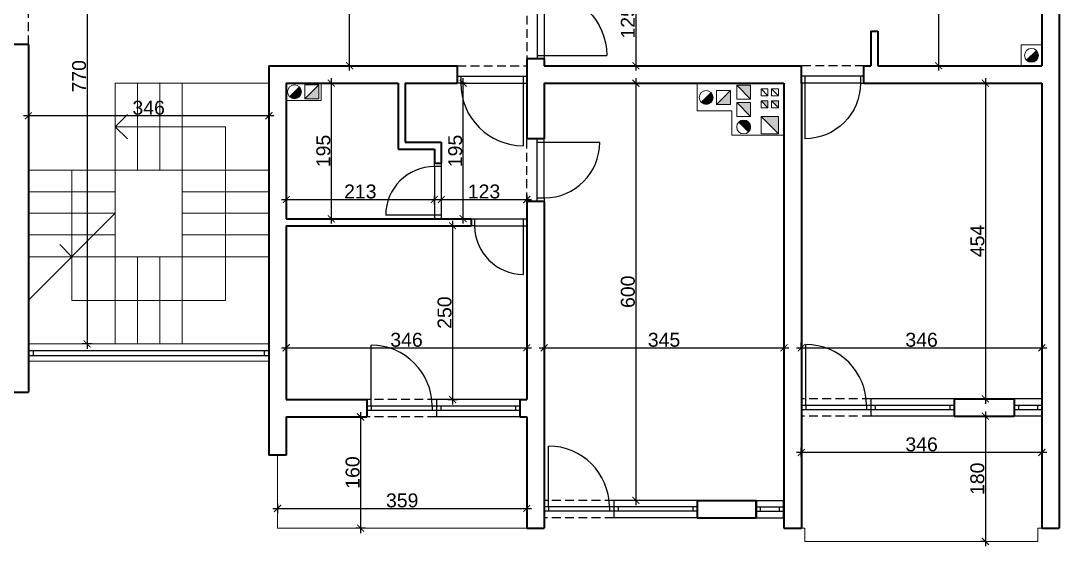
# Model space of a CAD drawing. Header units: centimetres. Extents: x 642232439 to 646206409, y 502891828 to 503284195.
# Drawn here: x 646195052 to 646196546, y 503275404 to 503276160 of the extents above; entities that cross this region are included whole.
import ezdxf

# ---------------------------------------------------------------- set-up
doc = ezdxf.new("R2010")
doc.units = ezdxf.units.CM
doc.header["$PDMODE"] = 35
doc.header["$PDSIZE"] = 0.1
doc.linetypes.add('HIDDENX2', pattern=[19.05, 12.7, -6.35])
for name, color, linetype, lineweight in [('TP_01 - 0.35', 1, 'Continuous', 35), ('TP_03 - 0.15', 3, 'Continuous', 15), ('TP_07 - 0.20', 7, 'Continuous', 20)]:
    doc.layers.add(name, color=color, linetype=linetype, lineweight=lineweight)
for name, color, linetype in [('TP_Hatch', 252, 'Continuous'), ('TP_Hidden', 8, 'HIDDENX2'), ('TP_Kotiranje', 3, 'Continuous'), ('TP_Otvori', 8, 'Continuous'), ('TP_Otvori.block', 8, 'Continuous')]:
    doc.layers.add(name, color=color, linetype=linetype)
doc.styles.get("Standard").update_dxf_attribs({"font": 'arial.ttf'})
doc.dimstyles.new('Radni', dxfattribs={"dimtxt": 20, "dimasz": 10, "dimexe": 7, "dimexo": 7, "dimgap": 1.25, "dimtad": 1, "dimdec": 1, "dimrnd": 0.5, "dimdsep": 46, "dimtxsty": 'Standard', "dimblk": 'ARCHTICK', "dimcen": 10, "dimdle": 7, "dimclrd": 256, "dimclre": 256, "dimadec": 1, "dimazin": 0, "dimtm": 1e-09, "dimtfac": 1, "dimtdec": 1, "dimtix": 1, "dimtmove": 0, "dimatfit": 0, "dimfxl": 7, "dimfxlon": 1, "dimarcsym": 0})

# ---------------------------------------------------------------- blocks, each defined once
blk = doc.blocks.new('*U525')
at = {"layer": 'TP_Otvori'}
for p, q in [((5, 0), (5, 90)), ((5, 0), (0, 0)), ((95, 0), (5, 0)), ((5, -10), (5, 0)), ((95, -10), (95, 0)), ((95, 0), (100, 0)), ((100, -10), (0, -10))]:
    blk.add_line(p, q, dxfattribs=at)
blk.add_arc((5, 0), 90, 0, 90, dxfattribs=at)
blk = doc.blocks.new('*U523')
at = {"layer": 'TP_Otvori'}
for p, q in [((5, 0), (5, 80)), ((5, 0), (0, 0)), ((85, 0), (5, 0)), ((5, -10), (5, 0)), ((85, -10), (85, 0)), ((85, 0), (90, 0)), ((90, -10), (0, -10))]:
    blk.add_line(p, q, dxfattribs=at)
blk.add_arc((5, 0), 80, 0, 90, dxfattribs=at)
blk = doc.blocks.new('*U524')
at = {"layer": 'TP_Otvori'}
for p, q in [((5, 0), (5, 70)), ((5, 0), (0, 0)), ((75, 0), (5, 0)), ((5, -10), (5, 0)), ((75, -10), (75, 0)), ((75, 0), (80, 0)), ((80, -10), (0, -10))]:
    blk.add_line(p, q, dxfattribs=at)
blk.add_arc((5, 0), 70, 0, 90, dxfattribs=at)
blk = doc.blocks.new('*U99')
at = {"layer": 'TP_01 - 0.35'}
for p, q in [((0, 0), (0, -30)), ((48, 0), (48, -30))]:
    blk.add_line(p, q, dxfattribs=at)
at = {"layer": 'TP_Otvori'}
for p, q in [((0, 0), (48, 0)), ((0, -11.3), (48, -11.3)), ((7.5, -11.3), (7.5, -18.8)), ((40.5, -11.3), (40.5, -18.8)), ((0, -18.8), (48, -18.8)), ((0, -30), (48, -30))]:
    blk.add_line(p, q, dxfattribs=at)
blk = doc.blocks.new('*U527')
at = {"layer": 'TP_01 - 0.35'}
for p, q in [((0, 0), (0, -30)), ((48, 0), (48, -30))]:
    blk.add_line(p, q, dxfattribs=at)
at = {"layer": 'TP_Otvori'}
for p, q in [((0, 0), (48, 0)), ((0, -11.3), (48, -11.3)), ((7.5, -11.3), (7.5, -18.8)), ((40.5, -11.3), (40.5, -18.8)), ((0, -18.8), (48, -18.8)), ((0, -30), (48, -30))]:
    blk.add_line(p, q, dxfattribs=at)
blk = doc.blocks.new('_ArchTick')
at = {"color": 0, "linetype": 'ByBlock', "const_width": 0.15}
blk.add_lwpolyline([(-0.5, -0.5), (0.5, 0.5)], dxfattribs=at)
blk = doc.blocks.new('*D440')
at = {"layer": 'Defpoints', "color": 0, "transparency": 16777216}
for p in [(646195221.1, 503276464.7), (646195147.1, 503275694.9), (646195219.7, 503275694.9)]:
    blk.add_point(p, dxfattribs=at)
at = {"layer": 'TP_Kotiranje', "lineweight": -2, "transparency": 16777216}
for p, q in [((646195154.1, 503276464.7), (646195140.1, 503276464.7)), ((646195147.1, 503276471.7), (646195147.1, 503275687.9)), ((646195154.1, 503275694.9), (646195140.1, 503275694.9))]:
    blk.add_line(p, q, dxfattribs=at)
at = {"layer": 'TP_Kotiranje', "lineweight": -2, "transparency": 16777216, "xscale": 10, "yscale": 10, "zscale": 10}
for p, rotation in [((646195147.1, 503276464.7), 90), ((646195147.1, 503275694.9), 270)]:
    blk.add_blockref('_ArchTick', p, dxfattribs=dict(at, rotation=rotation))
at = {"layer": 'TP_Kotiranje', "color": 0, "transparency": 16777216, "insert": (646195135.7, 503276079.8), "char_height": 20, "attachment_point": 5, "rotation": 90}
blk.add_mtext('770', dxfattribs=at)
blk = doc.blocks.new('*D441')
at = {"layer": 'Defpoints', "color": 0, "transparency": 16777216}
for p in [(646195062.7, 503276094.9), (646195408.7, 503276094.9), (646195062.7, 503276023.1)]:
    blk.add_point(p, dxfattribs=at)
at = {"layer": 'TP_Kotiranje', "lineweight": -2, "transparency": 16777216}
for p, q in [((646195062.7, 503276030.1), (646195062.7, 503276016.1)), ((646195408.7, 503276030.1), (646195408.7, 503276016.1)), ((646195415.7, 503276023.1), (646195055.7, 503276023.1))]:
    blk.add_line(p, q, dxfattribs=at)
at = {"layer": 'TP_Kotiranje', "lineweight": -2, "transparency": 16777216, "xscale": 10, "yscale": 10, "zscale": 10, "rotation": 180}
blk.add_blockref('_ArchTick', (646195062.7, 503276023.1), dxfattribs=at)
at = {"layer": 'TP_Kotiranje', "lineweight": -2, "transparency": 16777216, "xscale": 10, "yscale": 10, "zscale": 10}
blk.add_blockref('_ArchTick', (646195408.7, 503276023.1), dxfattribs=at)
at = {"layer": 'TP_Kotiranje', "color": 0, "transparency": 16777216, "insert": (646195235.7, 503276034.5), "char_height": 20, "attachment_point": 5}
blk.add_mtext('346', dxfattribs=at)
blk = doc.blocks.new('*D443')
at = {"layer": 'Defpoints', "color": 0, "transparency": 16777216}
for p in [(646195524.9, 503276464.7), (646195544.2, 503276464.7), (646195544.2, 503276094.9)]:
    blk.add_point(p, dxfattribs=at)
at = {"layer": 'TP_Kotiranje', "lineweight": -2, "transparency": 16777216}
for p, q in [((646195531.9, 503276464.7), (646195517.9, 503276464.7)), ((646195524.9, 503276087.9), (646195524.9, 503276471.7)), ((646195531.9, 503276094.9), (646195517.9, 503276094.9))]:
    blk.add_line(p, q, dxfattribs=at)
at = {"layer": 'TP_Kotiranje', "lineweight": -2, "transparency": 16777216, "xscale": 10, "yscale": 10, "zscale": 10}
for p, rotation in [((646195524.9, 503276464.7), 90), ((646195524.9, 503276094.9), 270)]:
    blk.add_blockref('_ArchTick', p, dxfattribs=dict(at, rotation=rotation))
at = {"layer": 'TP_Kotiranje', "color": 0, "transparency": 16777216, "insert": (646195513.4, 503276279.8), "char_height": 20, "attachment_point": 5, "rotation": 90}
blk.add_mtext('370', dxfattribs=at)
blk = doc.blocks.new('*D453')
at = {"layer": 'Defpoints', "color": 0, "transparency": 16777216}
for p in [(646195433.7, 503275705.4), (646195779.7, 503275705.4), (646195779.7, 503275689.3)]:
    blk.add_point(p, dxfattribs=at)
at = {"layer": 'TP_Kotiranje', "lineweight": -2, "transparency": 16777216}
for p, q in [((646195426.7, 503275689.3), (646195786.7, 503275689.3)), ((646195433.7, 503275696.3), (646195433.7, 503275682.3)), ((646195779.7, 503275696.3), (646195779.7, 503275682.3))]:
    blk.add_line(p, q, dxfattribs=at)
at = {"layer": 'TP_Kotiranje', "lineweight": -2, "transparency": 16777216, "xscale": 10, "yscale": 10, "zscale": 10, "rotation": 180}
blk.add_blockref('_ArchTick', (646195433.7, 503275689.3), dxfattribs=at)
at = {"layer": 'TP_Kotiranje', "lineweight": -2, "transparency": 16777216, "xscale": 10, "yscale": 10, "zscale": 10}
blk.add_blockref('_ArchTick', (646195779.7, 503275689.3), dxfattribs=at)
at = {"layer": 'TP_Kotiranje', "color": 0, "transparency": 16777216, "insert": (646195606.7, 503275700.7), "char_height": 20, "attachment_point": 5}
blk.add_mtext('346', dxfattribs=at)
blk = doc.blocks.new('*D454')
at = {"layer": 'Defpoints', "color": 0, "transparency": 16777216}
for p in [(646195804.7, 503275689.3), (646196149.7, 503275689.3), (646196149.7, 503275689.3)]:
    blk.add_point(p, dxfattribs=at)
at = {"layer": 'TP_Kotiranje', "lineweight": -2, "transparency": 16777216}
for p, q in [((646195797.7, 503275689.3), (646196156.7, 503275689.3)), ((646195804.7, 503275689.3), (646195804.7, 503275696.3)), ((646196149.7, 503275689.3), (646196149.7, 503275696.3))]:
    blk.add_line(p, q, dxfattribs=at)
at = {"layer": 'TP_Kotiranje', "lineweight": -2, "transparency": 16777216, "xscale": 10, "yscale": 10, "zscale": 10, "rotation": 180}
blk.add_blockref('_ArchTick', (646195804.7, 503275689.3), dxfattribs=at)
at = {"layer": 'TP_Kotiranje', "lineweight": -2, "transparency": 16777216, "xscale": 10, "yscale": 10, "zscale": 10}
blk.add_blockref('_ArchTick', (646196149.7, 503275689.3), dxfattribs=at)
at = {"layer": 'TP_Kotiranje', "color": 0, "transparency": 16777216, "insert": (646195977.2, 503275700.7), "char_height": 20, "attachment_point": 5}
blk.add_mtext('345', dxfattribs=at)
blk = doc.blocks.new('*D455')
at = {"layer": 'Defpoints', "color": 0, "transparency": 16777216}
for p in [(646196174.7, 503275689.3), (646196520.7, 503275689.3), (646196520.7, 503275689.3)]:
    blk.add_point(p, dxfattribs=at)
at = {"layer": 'TP_Kotiranje', "lineweight": -2, "transparency": 16777216}
for p, q in [((646196167.7, 503275689.3), (646196527.7, 503275689.3)), ((646196174.7, 503275689.3), (646196174.7, 503275696.3)), ((646196520.7, 503275689.3), (646196520.7, 503275696.3))]:
    blk.add_line(p, q, dxfattribs=at)
at = {"layer": 'TP_Kotiranje', "lineweight": -2, "transparency": 16777216, "xscale": 10, "yscale": 10, "zscale": 10, "rotation": 180}
blk.add_blockref('_ArchTick', (646196174.7, 503275689.3), dxfattribs=at)
at = {"layer": 'TP_Kotiranje', "lineweight": -2, "transparency": 16777216, "xscale": 10, "yscale": 10, "zscale": 10}
blk.add_blockref('_ArchTick', (646196520.7, 503275689.3), dxfattribs=at)
at = {"layer": 'TP_Kotiranje', "color": 0, "transparency": 16777216, "insert": (646196347.7, 503275700.7), "char_height": 20, "attachment_point": 5}
blk.add_mtext('346', dxfattribs=at)
blk = doc.blocks.new('*D501')
at = {"layer": 'Defpoints', "color": 0, "transparency": 16777216}
for p in [(646196436.5, 503276394.9), (646196372.1, 503276094.9), (646196436.5, 503276094.9)]:
    blk.add_point(p, dxfattribs=at)
at = {"layer": 'TP_Kotiranje', "lineweight": -2, "transparency": 16777216}
for p, q in [((646196372.1, 503276401.9), (646196372.1, 503276087.9)), ((646196379.1, 503276394.9), (646196365.1, 503276394.9)), ((646196379.1, 503276094.9), (646196365.1, 503276094.9))]:
    blk.add_line(p, q, dxfattribs=at)
at = {"layer": 'TP_Kotiranje', "lineweight": -2, "transparency": 16777216, "xscale": 10, "yscale": 10, "zscale": 10}
for p, rotation in [((646196372.1, 503276394.9), 90), ((646196372.1, 503276094.9), 270)]:
    blk.add_blockref('_ArchTick', p, dxfattribs=dict(at, rotation=rotation))
at = {"layer": 'TP_Kotiranje', "color": 0, "transparency": 16777216, "insert": (646196360.6, 503276244.9), "char_height": 20, "attachment_point": 5, "rotation": 90}
blk.add_mtext('300', dxfattribs=at)
blk = doc.blocks.new('*D502')
at = {"layer": 'Defpoints', "color": 0, "transparency": 16777216}
for p in [(646196392.7, 503276069.9), (646196437.7, 503275615.9), (646196439.5, 503275615.9)]:
    blk.add_point(p, dxfattribs=at)
at = {"layer": 'TP_Kotiranje', "lineweight": -2, "transparency": 16777216}
for p, q in [((646196439.5, 503276076.9), (646196439.5, 503275608.9)), ((646196432.5, 503276069.9), (646196446.5, 503276069.9)), ((646196439.5, 503275615.9), (646196446.5, 503275615.9))]:
    blk.add_line(p, q, dxfattribs=at)
at = {"layer": 'TP_Kotiranje', "lineweight": -2, "transparency": 16777216, "xscale": 10, "yscale": 10, "zscale": 10}
for p, rotation in [((646196439.5, 503276069.9), 90), ((646196439.5, 503275615.9), 270)]:
    blk.add_blockref('_ArchTick', p, dxfattribs=dict(at, rotation=rotation))
at = {"layer": 'TP_Kotiranje', "color": 0, "transparency": 16777216, "insert": (646196428.1, 503275842.9), "char_height": 20, "attachment_point": 5, "rotation": 90}
blk.add_mtext('454', dxfattribs=at)
blk = doc.blocks.new('*D503')
at = {"layer": 'Defpoints', "color": 0, "transparency": 16777216}
for p in [(646196439.5, 503275590.9), (646196439.5, 503275410.9), (646196439.5, 503275410.9)]:
    blk.add_point(p, dxfattribs=at)
at = {"layer": 'TP_Kotiranje', "lineweight": -2, "transparency": 16777216}
for p, q in [((646196439.5, 503275597.9), (646196439.5, 503275403.9)), ((646196439.5, 503275590.9), (646196432.5, 503275590.9)), ((646196439.5, 503275410.9), (646196432.5, 503275410.9))]:
    blk.add_line(p, q, dxfattribs=at)
at = {"layer": 'TP_Kotiranje', "lineweight": -2, "transparency": 16777216, "xscale": 10, "yscale": 10, "zscale": 10}
for p, rotation in [((646196439.5, 503275590.9), 90), ((646196439.5, 503275410.9), 270)]:
    blk.add_blockref('_ArchTick', p, dxfattribs=dict(at, rotation=rotation))
at = {"layer": 'TP_Kotiranje', "color": 0, "transparency": 16777216, "insert": (646196428, 503275500.9), "char_height": 20, "attachment_point": 5, "rotation": 90}
blk.add_mtext('180', dxfattribs=at)
blk = doc.blocks.new('*D504')
at = {"layer": 'Defpoints', "color": 0, "transparency": 16777216}
for p in [(646196174.7, 503275538.8), (646196174.7, 503275429.9), (646196520.7, 503275429.9)]:
    blk.add_point(p, dxfattribs=at)
at = {"layer": 'TP_Kotiranje', "lineweight": -2, "transparency": 16777216}
for p, q in [((646196527.7, 503275538.8), (646196167.7, 503275538.8)), ((646196174.7, 503275531.8), (646196174.7, 503275545.8)), ((646196520.7, 503275531.8), (646196520.7, 503275545.8))]:
    blk.add_line(p, q, dxfattribs=at)
at = {"layer": 'TP_Kotiranje', "lineweight": -2, "transparency": 16777216, "xscale": 10, "yscale": 10, "zscale": 10, "rotation": 180}
blk.add_blockref('_ArchTick', (646196174.7, 503275538.8), dxfattribs=at)
at = {"layer": 'TP_Kotiranje', "lineweight": -2, "transparency": 16777216, "xscale": 10, "yscale": 10, "zscale": 10}
blk.add_blockref('_ArchTick', (646196520.7, 503275538.8), dxfattribs=at)
at = {"layer": 'TP_Kotiranje', "color": 0, "transparency": 16777216, "insert": (646196347.7, 503275550.3), "char_height": 20, "attachment_point": 5}
blk.add_mtext('346', dxfattribs=at)
blk = doc.blocks.new('*D505')
at = {"layer": 'Defpoints', "color": 0, "transparency": 16777216}
for p in [(646195977.2, 503276069.9), (646195936.7, 503275469.9), (646195964.7, 503275469.9)]:
    blk.add_point(p, dxfattribs=at)
at = {"layer": 'TP_Kotiranje', "lineweight": -2, "transparency": 16777216}
for p, q in [((646195936.7, 503276076.9), (646195936.7, 503275462.9)), ((646195943.7, 503276069.9), (646195929.7, 503276069.9)), ((646195943.7, 503275469.9), (646195929.7, 503275469.9))]:
    blk.add_line(p, q, dxfattribs=at)
at = {"layer": 'TP_Kotiranje', "lineweight": -2, "transparency": 16777216, "xscale": 10, "yscale": 10, "zscale": 10}
for p, rotation in [((646195936.7, 503276069.9), 90), ((646195936.7, 503275469.9), 270)]:
    blk.add_blockref('_ArchTick', p, dxfattribs=dict(at, rotation=rotation))
at = {"layer": 'TP_Kotiranje', "color": 0, "transparency": 16777216, "insert": (646195925.2, 503275769.9), "char_height": 20, "attachment_point": 5, "rotation": 90}
blk.add_mtext('600', dxfattribs=at)
blk = doc.blocks.new('*D506')
at = {"layer": 'Defpoints', "color": 0, "transparency": 16777216}
for p in [(646195897.7, 503276219.9), (646195897.7, 503276094.9), (646195936.7, 503276094.9)]:
    blk.add_point(p, dxfattribs=at)
at = {"layer": 'TP_Kotiranje', "lineweight": -2, "transparency": 16777216}
for p, q in [((646195936.7, 503276226.9), (646195936.7, 503276087.9)), ((646195929.7, 503276219.9), (646195943.7, 503276219.9)), ((646195929.7, 503276094.9), (646195943.7, 503276094.9))]:
    blk.add_line(p, q, dxfattribs=at)
at = {"layer": 'TP_Kotiranje', "lineweight": -2, "transparency": 16777216, "xscale": 10, "yscale": 10, "zscale": 10}
for p, rotation in [((646195936.7, 503276219.9), 90), ((646195936.7, 503276094.9), 270)]:
    blk.add_blockref('_ArchTick', p, dxfattribs=dict(at, rotation=rotation))
at = {"layer": 'TP_Kotiranje', "color": 0, "transparency": 16777216, "insert": (646195925.2, 503276157.4), "char_height": 20, "attachment_point": 5, "rotation": 90}
blk.add_mtext('125', dxfattribs=at)
blk = doc.blocks.new('*D514')
at = {"layer": 'Defpoints', "color": 0, "transparency": 16777216}
for p in [(646195514.2, 503276069.9), (646195498.5, 503275874.9), (646195514.2, 503275874.9)]:
    blk.add_point(p, dxfattribs=at)
at = {"layer": 'TP_Kotiranje', "lineweight": -2, "transparency": 16777216}
for p, q in [((646195498.5, 503276076.9), (646195498.5, 503275867.9)), ((646195505.5, 503276069.9), (646195491.5, 503276069.9)), ((646195505.5, 503275874.9), (646195491.5, 503275874.9))]:
    blk.add_line(p, q, dxfattribs=at)
at = {"layer": 'TP_Kotiranje', "lineweight": -2, "transparency": 16777216, "xscale": 10, "yscale": 10, "zscale": 10}
for p, rotation in [((646195498.5, 503276069.9), 90), ((646195498.5, 503275874.9), 270)]:
    blk.add_blockref('_ArchTick', p, dxfattribs=dict(at, rotation=rotation))
at = {"layer": 'TP_Kotiranje', "color": 0, "transparency": 16777216, "insert": (646195487.1, 503275972.4), "char_height": 20, "attachment_point": 5, "rotation": 90}
blk.add_mtext('195', dxfattribs=at)
blk = doc.blocks.new('*D515')
at = {"layer": 'Defpoints', "color": 0, "transparency": 16777216}
for p in [(646195646.7, 503275914.9), (646195646.7, 503275902.5), (646195433.7, 503275890.2)]:
    blk.add_point(p, dxfattribs=at)
at = {"layer": 'TP_Kotiranje', "lineweight": -2, "transparency": 16777216}
for p, q in [((646195433.7, 503275897.2), (646195433.7, 503275909.5)), ((646195646.7, 503275907.9), (646195646.7, 503275895.5)), ((646195426.7, 503275902.5), (646195653.7, 503275902.5))]:
    blk.add_line(p, q, dxfattribs=at)
at = {"layer": 'TP_Kotiranje', "lineweight": -2, "transparency": 16777216, "xscale": 10, "yscale": 10, "zscale": 10, "rotation": 180}
blk.add_blockref('_ArchTick', (646195433.7, 503275902.5), dxfattribs=at)
at = {"layer": 'TP_Kotiranje', "lineweight": -2, "transparency": 16777216, "xscale": 10, "yscale": 10, "zscale": 10}
blk.add_blockref('_ArchTick', (646195646.7, 503275902.5), dxfattribs=at)
at = {"layer": 'TP_Kotiranje', "color": 0, "transparency": 16777216, "insert": (646195540.2, 503275914), "char_height": 20, "attachment_point": 5}
blk.add_mtext('213', dxfattribs=at)
blk = doc.blocks.new('*D516')
at = {"layer": 'Defpoints', "color": 0, "transparency": 16777216}
for p in [(646195656.7, 503275984.9), (646195779.7, 503275989.9), (646195779.7, 503275902.5)]:
    blk.add_point(p, dxfattribs=at)
at = {"layer": 'TP_Kotiranje', "lineweight": -2, "transparency": 16777216}
for p, q in [((646195656.7, 503275909.5), (646195656.7, 503275895.5)), ((646195779.7, 503275909.5), (646195779.7, 503275895.5)), ((646195649.7, 503275902.5), (646195786.7, 503275902.5))]:
    blk.add_line(p, q, dxfattribs=at)
at = {"layer": 'TP_Kotiranje', "lineweight": -2, "transparency": 16777216, "xscale": 10, "yscale": 10, "zscale": 10, "rotation": 180}
blk.add_blockref('_ArchTick', (646195656.7, 503275902.5), dxfattribs=at)
at = {"layer": 'TP_Kotiranje', "lineweight": -2, "transparency": 16777216, "xscale": 10, "yscale": 10, "zscale": 10}
blk.add_blockref('_ArchTick', (646195779.7, 503275902.5), dxfattribs=at)
at = {"layer": 'TP_Kotiranje', "color": 0, "transparency": 16777216, "insert": (646195718.2, 503275914), "char_height": 20, "attachment_point": 5}
blk.add_mtext('123', dxfattribs=at)
blk = doc.blocks.new('*D517')
at = {"layer": 'Defpoints', "color": 0, "transparency": 16777216}
for p in [(646195688.2, 503276069.9), (646195699.7, 503276069.9), (646195699.7, 503275874.9)]:
    blk.add_point(p, dxfattribs=at)
at = {"layer": 'TP_Kotiranje', "lineweight": -2, "transparency": 16777216}
for p, q in [((646195688.2, 503275867.9), (646195688.2, 503276076.9)), ((646195692.7, 503276069.9), (646195681.2, 503276069.9)), ((646195692.7, 503275874.9), (646195681.2, 503275874.9))]:
    blk.add_line(p, q, dxfattribs=at)
at = {"layer": 'TP_Kotiranje', "lineweight": -2, "transparency": 16777216, "xscale": 10, "yscale": 10, "zscale": 10}
for p, rotation in [((646195688.2, 503276069.9), 90), ((646195688.2, 503275874.9), 270)]:
    blk.add_blockref('_ArchTick', p, dxfattribs=dict(at, rotation=rotation))
at = {"layer": 'TP_Kotiranje', "color": 0, "transparency": 16777216, "insert": (646195676.8, 503275972.4), "char_height": 20, "attachment_point": 5, "rotation": 90}
blk.add_mtext('195', dxfattribs=at)
blk = doc.blocks.new('*D518')
at = {"layer": 'Defpoints', "color": 0, "transparency": 16777216}
for p in [(646195566.7, 503275864.9), (646195566.7, 503275614.9), (646195673, 503275614.9)]:
    blk.add_point(p, dxfattribs=at)
at = {"layer": 'TP_Kotiranje', "lineweight": -2, "transparency": 16777216}
for p, q in [((646195666, 503275864.9), (646195680, 503275864.9)), ((646195673, 503275871.9), (646195673, 503275607.9)), ((646195666, 503275614.9), (646195680, 503275614.9))]:
    blk.add_line(p, q, dxfattribs=at)
at = {"layer": 'TP_Kotiranje', "lineweight": -2, "transparency": 16777216, "xscale": 10, "yscale": 10, "zscale": 10}
for p, rotation in [((646195673, 503275864.9), 90), ((646195673, 503275614.9), 270)]:
    blk.add_blockref('_ArchTick', p, dxfattribs=dict(at, rotation=rotation))
at = {"layer": 'TP_Kotiranje', "color": 0, "transparency": 16777216, "insert": (646195661.5, 503275739.9), "char_height": 20, "attachment_point": 5, "rotation": 90}
blk.add_mtext('250', dxfattribs=at)
blk = doc.blocks.new('*D519')
at = {"layer": 'Defpoints', "color": 0, "transparency": 16777216}
for p in [(646195599.7, 503275589.9), (646195540.6, 503275429.9), (646195599.7, 503275429.9)]:
    blk.add_point(p, dxfattribs=at)
at = {"layer": 'TP_Kotiranje', "lineweight": -2, "transparency": 16777216}
for p, q in [((646195540.6, 503275596.9), (646195540.6, 503275422.9)), ((646195547.6, 503275589.9), (646195533.6, 503275589.9)), ((646195547.6, 503275429.9), (646195533.6, 503275429.9))]:
    blk.add_line(p, q, dxfattribs=at)
at = {"layer": 'TP_Kotiranje', "lineweight": -2, "transparency": 16777216, "xscale": 10, "yscale": 10, "zscale": 10}
for p, rotation in [((646195540.6, 503275589.9), 90), ((646195540.6, 503275429.9), 270)]:
    blk.add_blockref('_ArchTick', p, dxfattribs=dict(at, rotation=rotation))
at = {"layer": 'TP_Kotiranje', "color": 0, "transparency": 16777216, "insert": (646195529.2, 503275509.9), "char_height": 20, "attachment_point": 5, "rotation": 90}
blk.add_mtext('160', dxfattribs=at)
blk = doc.blocks.new('*D520')
at = {"layer": 'Defpoints', "color": 0, "transparency": 16777216}
for p in [(646195421.2, 503275493.1), (646195779.7, 503275493.1), (646195779.7, 503275458.3)]:
    blk.add_point(p, dxfattribs=at)
at = {"layer": 'TP_Kotiranje', "lineweight": -2, "transparency": 16777216}
for p, q in [((646195421.2, 503275465.3), (646195421.2, 503275451.3)), ((646195779.7, 503275465.3), (646195779.7, 503275451.3)), ((646195414.2, 503275458.3), (646195786.7, 503275458.3))]:
    blk.add_line(p, q, dxfattribs=at)
at = {"layer": 'TP_Kotiranje', "lineweight": -2, "transparency": 16777216, "xscale": 10, "yscale": 10, "zscale": 10, "rotation": 180}
blk.add_blockref('_ArchTick', (646195421.2, 503275458.3), dxfattribs=at)
at = {"layer": 'TP_Kotiranje', "lineweight": -2, "transparency": 16777216, "xscale": 10, "yscale": 10, "zscale": 10}
blk.add_blockref('_ArchTick', (646195779.7, 503275458.3), dxfattribs=at)
at = {"layer": 'TP_Kotiranje', "color": 0, "transparency": 16777216, "insert": (646195600.5, 503275469.7), "char_height": 20, "attachment_point": 5}
blk.add_mtext('359', dxfattribs=at)

msp = doc.modelspace()

# ---------------------------------------------------------------- hatches: boundary and pattern name
at = {"layer": 'TP_07 - 0.20'}
h = msp.add_hatch(color=256, dxfattribs=at)
h.dxf.hatch_style = 1
h.paths.add_polyline_path([(646196116.73, 503276044.4), (646196126.73, 503276034.4), (646196126.73, 503276044.4)])
h.paths.add_polyline_path([(646196141.73, 503276034.4), (646196141.73, 503276044.4), (646196131.73, 503276044.4)])
h = msp.add_hatch(color=256, dxfattribs=at)
h.dxf.hatch_style = 1
h.paths.add_polyline_path([(646196141.73, 503275996.9), (646196141.73, 503276021.9), (646196116.73, 503276021.9)])
at = {"layer": 'TP_Hatch'}
h = msp.add_hatch(color=256, dxfattribs=at)
h.dxf.hatch_style = 1
edge = h.paths.add_edge_path()
edge.add_arc((646196505.73, 503276109.88), 10, 225, 270)
edge.add_arc((646196505.73, 503276109.88), 10, 270, 360)
edge.add_arc((646196505.73, 503276109.88), 10, 0, 45)
edge.add_line((646196512.8, 503276116.95), (646196498.66, 503276102.8))
h = msp.add_hatch(color=256, dxfattribs=at)
h.dxf.hatch_style = 1
edge = h.paths.add_edge_path()
edge.add_arc((646195445.64, 503276057.4), 10, 225, 270)
edge.add_arc((646195445.64, 503276057.4), 10, 270, 360)
edge.add_arc((646195445.64, 503276057.4), 10, 0, 45)
edge.add_line((646195452.71, 503276064.47), (646195438.57, 503276050.33))
h = msp.add_hatch(color=256, dxfattribs=at)
h.dxf.hatch_style = 1
h.paths.add_polyline_path([(646195480.64, 503276047.4), (646195480.64, 503276067.4), (646195460.64, 503276047.4)])
h = msp.add_hatch(color=256, dxfattribs=at)
h.dxf.hatch_style = 1
edge = h.paths.add_edge_path()
edge.add_arc((646196037.77, 503276049.27), 10, 225, 270)
edge.add_arc((646196037.77, 503276049.27), 10, 270, 360)
edge.add_arc((646196037.77, 503276049.27), 10, 0, 45)
edge.add_line((646196044.84, 503276056.34), (646196030.7, 503276042.2))
h = msp.add_hatch(color=256, dxfattribs=at)
h.dxf.hatch_style = 1
h.paths.add_polyline_path([(646196072.77, 503276039.27), (646196072.77, 503276059.27), (646196052.77, 503276039.27)])
h = msp.add_hatch(color=256, dxfattribs=at)
h.dxf.hatch_style = 1
h.paths.add_polyline_path([(646196101.73, 503276066.9), (646196081.73, 503276066.9), (646196101.73, 503276046.9)])
h = msp.add_hatch(color=256, dxfattribs=at)
h.dxf.hatch_style = 1
h.paths.add_polyline_path([(646196101.73, 503276041.9), (646196081.73, 503276041.9), (646196101.73, 503276021.9)])
h = msp.add_hatch(color=256, dxfattribs=at)
h.dxf.hatch_style = 1
edge = h.paths.add_edge_path()
edge.add_arc((646196091.73, 503276006.9), 10, 315, 360)
edge.add_arc((646196091.73, 503276006.9), 10, 360, 450)
edge.add_arc((646196091.73, 503276006.9), 10, 90, 135)
edge.add_line((646196084.66, 503276013.97), (646196098.8, 503275999.83))

# ---------------------------------------------------------------- linework, layer by layer
at = {"layer": 'TP_01 - 0.35'}
for p, q in [((646196520.73, 503276314.9), (646196520.73, 503276094.9)), ((646196545.73, 503276314.9), (646196545.73, 503275429.9)), ((646196274.73, 503276144.9), (646196274.73, 503276094.9)), ((646196274.73, 503276144.9), (646196284.73, 503276144.9)), ((646196284.73, 503276144.9), (646196284.73, 503276094.9)), ((646195062.73, 503276125.7), (646195037.73, 503276125.7)), ((646195062.73, 503276125.7), (646195062.73, 503275625.7)), ((646195779.73, 503276104.9), (646195779.73, 503275989.9)), ((646195804.73, 503276104.9), (646195779.73, 503276104.9)), ((646195804.73, 503276104.9), (646195804.73, 503276094.9)), ((646195408.73, 503276094.9), (646195408.73, 503275534.9)), ((646195408.73, 503276094.9), (646195679.73, 503276094.9)), ((646195679.73, 503276094.9), (646195679.73, 503276069.9)), ((646195804.73, 503276094.9), (646196174.73, 503276094.9)), ((646196174.73, 503276069.9), (646196174.73, 503276094.9)), ((646196264.73, 503276094.9), (646196274.73, 503276094.9)), ((646196264.73, 503276069.9), (646196264.73, 503276094.9)), ((646196284.73, 503276094.9), (646196520.73, 503276094.9)), ((646195433.73, 503276069.9), (646195433.73, 503275874.9)), ((646195433.73, 503276069.9), (646195594.73, 503276069.9)), ((646195594.73, 503276069.9), (646195594.73, 503275974.9)), ((646195604.73, 503276069.9), (646195679.73, 503276069.9)), ((646195604.73, 503276069.9), (646195604.73, 503275984.9)), ((646195804.73, 503276069.9), (646195804.73, 503275989.9)), ((646195804.73, 503276069.9), (646196149.73, 503276069.9)), ((646196149.73, 503276069.9), (646196149.73, 503275429.9)), ((646196174.73, 503276069.9), (646196174.73, 503275429.9)), ((646196264.73, 503276069.9), (646196520.73, 503276069.9)), ((646196520.73, 503276069.9), (646196520.73, 503275429.9)), ((646195604.73, 503275984.9), (646195656.73, 503275984.9)), ((646195656.73, 503275984.9), (646195656.73, 503275954.9)), ((646195804.73, 503275989.9), (646195779.73, 503275989.9)), ((646195594.73, 503275974.9), (646195646.73, 503275974.9)), ((646195646.73, 503275974.9), (646195646.73, 503275954.9)), ((646195646.73, 503275954.9), (646195656.73, 503275954.9)), ((646195779.73, 503275899.9), (646195779.73, 503275614.9)), ((646195804.73, 503275899.9), (646195779.73, 503275899.9)), ((646195804.73, 503275899.9), (646195804.73, 503275429.9)), ((646195433.73, 503275874.9), (646195699.73, 503275874.9)), ((646195433.73, 503275864.9), (646195433.73, 503275614.9)), ((646195433.73, 503275864.9), (646195699.73, 503275864.9)), ((646195699.73, 503275874.9), (646195699.73, 503275864.9)), ((646195037.73, 503275625.7), (646195062.73, 503275625.7)), ((646195433.73, 503275614.9), (646195549.73, 503275614.9)), ((646195549.73, 503275614.9), (646195549.73, 503275589.9)), ((646195769.73, 503275614.9), (646195769.73, 503275589.9)), ((646195769.73, 503275614.9), (646195779.73, 503275614.9)), ((646196394.73, 503275615.9), (646196480.73, 503275615.9)), ((646196394.73, 503275615.9), (646196480.73, 503275615.9)), ((646196394.73, 503275615.9), (646196394.73, 503275590.9)), ((646196480.73, 503275615.9), (646196480.73, 503275590.9)), ((646195433.73, 503275589.9), (646195433.73, 503275534.9)), ((646195433.73, 503275589.9), (646195549.73, 503275589.9)), ((646195769.73, 503275589.9), (646195779.73, 503275589.9)), ((646195779.73, 503275589.9), (646195779.73, 503275429.9)), ((646196394.73, 503275590.9), (646196480.73, 503275590.9)), ((646196394.73, 503275590.9), (646196480.73, 503275590.9)), ((646195433.73, 503275534.9), (646195408.73, 503275534.9)), ((646196024.73, 503275469.9), (646196024.73, 503275444.9)), ((646196024.73, 503275469.9), (646196109.73, 503275469.9)), ((646196109.73, 503275469.9), (646196109.73, 503275444.9)), ((646196024.73, 503275444.9), (646196109.73, 503275444.9)), ((646195779.73, 503275429.9), (646195804.73, 503275429.9)), ((646196149.73, 503275429.9), (646196174.73, 503275429.9)), ((646196520.73, 503275429.9), (646196545.73, 503275429.9))]:
    msp.add_line(p, q, dxfattribs=at)
at = {"layer": 'TP_03 - 0.15'}
for p, q in [((646195408.73, 503276069.9), (646195187.73, 503276069.9)), ((646195187.73, 503275944.7), (646195187.73, 503276069.9)), ((646195219.73, 503275944.7), (646195219.73, 503276069.9)), ((646195251.73, 503275944.7), (646195251.73, 503276069.9)), ((646195283.73, 503275944.7), (646195283.73, 503276069.9)), ((646195205.21, 503276024.78), (646195187.73, 503276007.3)), ((646195187.73, 503276007.3), (646195346.23, 503276007.3)), ((646195205.21, 503275989.82), (646195187.73, 503276007.3)), ((646195346.23, 503275757.4), (646195346.23, 503276007.3)), ((646195187.73, 503275944.7), (646195283.73, 503275944.7)), ((646195283.73, 503275944.7), (646195283.73, 503275819.9)), ((646195283.73, 503275944.7), (646195408.73, 503275944.7)), ((646195283.73, 503275913.7), (646195408.73, 503275913.7)), ((646195187.73, 503275882.7), (646195187.73, 503275819.9)), ((646195283.73, 503275882.7), (646195408.73, 503275882.7)), ((646195156.73, 503275851.7), (646195187.73, 503275851.7)), ((646195283.73, 503275851.7), (646195408.73, 503275851.7)), ((646195124.93, 503275819.9), (646195187.73, 503275819.9)), ((646195125.23, 503275757.4), (646195125.23, 503275820.2)), ((646195283.73, 503275819.9), (646195187.73, 503275819.9)), ((646195187.73, 503275819.9), (646195187.73, 503275694.9)), ((646195219.73, 503275819.9), (646195219.73, 503275694.9)), ((646195251.73, 503275819.9), (646195251.73, 503275694.9)), ((646195283.73, 503275819.9), (646195408.73, 503275819.9)), ((646195283.73, 503275819.9), (646195283.73, 503275694.9)), ((646195125.23, 503275757.4), (646195346.23, 503275757.4))]:
    msp.add_line(p, q, dxfattribs=at)
at = {"layer": 'TP_07 - 0.20'}
for p, q in [((646196512.8, 503276116.95), (646196498.66, 503276102.8)), ((646195452.71, 503276064.47), (646195438.57, 503276050.33)), ((646195480.64, 503276067.4), (646195460.64, 503276047.4)), ((646195483.73, 503276069.9), (646195483.73, 503276044.9)), ((646196024.73, 503276029.9), (646196024.73, 503276069.9)), ((646196024.73, 503276029.9), (646196024.73, 503276069.9)), ((646196044.84, 503276056.34), (646196030.7, 503276042.2)), ((646196072.77, 503276059.27), (646196052.77, 503276039.27)), ((646196081.73, 503276066.9), (646196101.73, 503276046.9)), ((646196116.73, 503276061.9), (646196126.73, 503276051.9)), ((646196131.73, 503276061.9), (646196141.73, 503276051.9)), ((646195483.73, 503276044.9), (646195433.73, 503276044.9)), ((646196081.73, 503276041.9), (646196101.73, 503276021.9)), ((646196116.73, 503276044.4), (646196126.73, 503276034.4)), ((646196131.73, 503276044.4), (646196141.73, 503276034.4)), ((646196074.73, 503276029.9), (646196024.73, 503276029.9)), ((646196074.73, 503276029.9), (646196024.73, 503276029.9)), ((646196074.73, 503275999.9), (646196074.73, 503276029.9)), ((646196074.73, 503275994.9), (646196074.73, 503276029.9)), ((646196084.66, 503276013.97), (646196098.8, 503275999.83)), ((646196116.73, 503276021.9), (646196141.73, 503275996.9)), ((646196149.73, 503275994.9), (646196074.73, 503275994.9)), ((646195187.73, 503275944.7), (646195062.73, 503275944.7)), ((646195125.23, 503275944.7), (646195125.23, 503275820.2)), ((646195187.73, 503275944.7), (646195187.73, 503275882.7)), ((646195187.73, 503275913.7), (646195062.73, 503275913.7)), ((646195187.73, 503275882.7), (646195062.73, 503275882.7)), ((646195187.73, 503275882.7), (646195062.73, 503275757.7)), ((646195156.73, 503275851.7), (646195062.73, 503275851.7)), ((646195125.23, 503275820.2), (646195107.75, 503275837.68)), ((646195124.93, 503275819.9), (646195062.73, 503275819.9)), ((646195408.73, 503275694.9), (646195062.73, 503275694.9)), ((646195408.73, 503275669.9), (646195062.73, 503275669.9)), ((646195421.23, 503275534.9), (646195421.23, 503275429.9)), ((646195421.23, 503275429.9), (646195779.73, 503275429.9)), ((646196179.73, 503275429.9), (646196174.73, 503275429.9)), ((646196179.73, 503275429.9), (646196179.73, 503275410.9)), ((646196514.73, 503275429.9), (646196514.73, 503275410.9)), ((646196520.73, 503275429.9), (646196514.73, 503275429.9)), ((646196179.73, 503275410.9), (646196514.73, 503275410.9))]:
    msp.add_line(p, q, dxfattribs=at)
for points in [[(646196520.73, 503276094.9), (646196490.73, 503276094.9), (646196490.73, 503276124.9), (646196520.73, 503276124.9)], [(646195460.64, 503276067.4), (646195480.64, 503276067.4), (646195480.64, 503276047.4), (646195460.64, 503276047.4)], [(646196052.77, 503276059.27), (646196072.77, 503276059.27), (646196072.77, 503276039.27), (646196052.77, 503276039.27)], [(646196081.73, 503276046.9), (646196081.73, 503276066.9), (646196101.73, 503276066.9), (646196101.73, 503276046.9)], [(646196116.73, 503276061.9), (646196116.73, 503276051.9), (646196126.73, 503276051.9), (646196126.73, 503276061.9)], [(646196141.73, 503276061.9), (646196141.73, 503276051.9), (646196131.73, 503276051.9), (646196131.73, 503276061.9)], [(646196081.73, 503276021.9), (646196081.73, 503276041.9), (646196101.73, 503276041.9), (646196101.73, 503276021.9)], [(646196116.73, 503276044.4), (646196116.73, 503276034.4), (646196126.73, 503276034.4), (646196126.73, 503276044.4)], [(646196141.73, 503276044.4), (646196141.73, 503276034.4), (646196131.73, 503276034.4), (646196131.73, 503276044.4)], [(646196116.73, 503276021.9), (646196116.73, 503275996.9), (646196141.73, 503275996.9), (646196141.73, 503276021.9)]]:
    msp.add_lwpolyline(points, close=True, dxfattribs=at)
for centre in [(646196505.73, 503276109.88), (646195445.64, 503276057.4), (646196037.77, 503276049.27), (646196091.73, 503276006.9)]:
    msp.add_circle(centre, 10, dxfattribs=at)
at = {"layer": 'TP_Hidden'}
for p, q in [((646195062.73, 503276125.7), (646195062.73, 503276225.7)), ((646195779.73, 503276204.9), (646195779.73, 503276104.9)), ((646195679.73, 503276094.9), (646195779.73, 503276094.9)), ((646196264.73, 503276094.9), (646196174.73, 503276094.9)), ((646195779.73, 503275899.9), (646195779.73, 503275989.9)), ((646195649.73, 503275614.9), (646195549.73, 503275614.9)), ((646196274.73, 503275615.9), (646196174.73, 503275615.9)), ((646195649.73, 503275589.9), (646195549.73, 503275589.9)), ((646196274.73, 503275590.9), (646196174.73, 503275590.9)), ((646195904.73, 503275469.9), (646195804.73, 503275469.9)), ((646195904.73, 503275444.9), (646195804.73, 503275444.9))]:
    msp.add_line(p, q, dxfattribs=at)
at = {"layer": 'TP_Otvori'}
for p, q in [((646195408.73, 503275684.9), (646195062.73, 503275684.9)), ((646195069.73, 503275684.9), (646195069.73, 503275677.9)), ((646195401.73, 503275684.9), (646195401.73, 503275677.9)), ((646195555.98, 503275605.52), (646195555.98, 503275693.02)), ((646196180.98, 503275606.52), (646196180.98, 503275694.02)), ((646195408.73, 503275677.9), (646195062.73, 503275677.9)), ((646195649.73, 503275614.9), (646195649.73, 503275589.9)), ((646195769.73, 503275614.9), (646195649.73, 503275614.9)), ((646196274.73, 503275615.9), (646196274.73, 503275590.9)), ((646196394.73, 503275615.9), (646196274.73, 503275615.9)), ((646195649.73, 503275605.52), (646195549.73, 503275605.52)), ((646195649.73, 503275599.27), (646195549.73, 503275599.27)), ((646195555.98, 503275605.52), (646195555.98, 503275599.27)), ((646195643.48, 503275605.52), (646195643.48, 503275599.27)), ((646195769.73, 503275605.52), (646195649.73, 503275605.52)), ((646195769.73, 503275599.27), (646195649.73, 503275599.27)), ((646195655.98, 503275605.52), (646195655.98, 503275599.27)), ((646195763.48, 503275605.52), (646195763.48, 503275599.27)), ((646196274.73, 503275606.52), (646196174.73, 503275606.52)), ((646196274.73, 503275600.27), (646196174.73, 503275600.27)), ((646196180.98, 503275606.52), (646196180.98, 503275600.27)), ((646196268.48, 503275606.52), (646196268.48, 503275600.27)), ((646196394.73, 503275606.52), (646196274.73, 503275606.52)), ((646196394.73, 503275600.27), (646196274.73, 503275600.27)), ((646196280.98, 503275606.52), (646196280.98, 503275600.27)), ((646196388.48, 503275606.52), (646196388.48, 503275600.27)), ((646195769.73, 503275589.9), (646195649.73, 503275589.9)), ((646196394.73, 503275590.9), (646196274.73, 503275590.9)), ((646195810.98, 503275460.52), (646195810.98, 503275548.02)), ((646195904.73, 503275460.52), (646195804.73, 503275460.52)), ((646195810.98, 503275460.52), (646195810.98, 503275454.27)), ((646195898.48, 503275460.52), (646195898.48, 503275454.27)), ((646195904.73, 503275469.9), (646195904.73, 503275444.9)), ((646196024.73, 503275469.9), (646195904.73, 503275469.9)), ((646196024.73, 503275460.52), (646195904.73, 503275460.52)), ((646195910.98, 503275460.52), (646195910.98, 503275454.27)), ((646196018.48, 503275460.52), (646196018.48, 503275454.27)), ((646195904.73, 503275454.27), (646195804.73, 503275454.27)), ((646196024.73, 503275454.27), (646195904.73, 503275454.27)), ((646196024.73, 503275444.9), (646195904.73, 503275444.9))]:
    msp.add_line(p, q, dxfattribs=at)
for centre in [(646195555.98, 503275605.52), (646196180.98, 503275606.52), (646195810.98, 503275460.52)]:
    msp.add_arc(centre, 87.5, 0, 90, dxfattribs=at)

# ---------------------------------------------------------------- block references
at = {"layer": 'TP_Otvori.block', "xscale": -1}
for name, p, rotation in [('*U525', (646195804.73, 503276104.9), 270), ('*U523', (646196174.73, 503276069.9), 180)]:
    msp.add_blockref(name, p, dxfattribs=dict(at, rotation=rotation))
at = {"layer": 'TP_Otvori.block'}
for name, p, rotation in [('*U525', (646195779.73, 503276069.9), 180), ('*U523', (646195804.73, 503275989.9), 270), ('*U524', (646195646.73, 503275874.9), 89.99999999999999), ('*U524', (646195779.73, 503275864.9), 180)]:
    msp.add_blockref(name, p, dxfattribs=dict(at, rotation=rotation))
at = {"layer": 'TP_Otvori.block', "xscale": -0.8333333856529689, "yscale": 0.8333333856529689, "zscale": 0.8333333856529689}
msp.add_blockref('*U527', (646196520.73, 503275615.9), dxfattribs=at)
at = {"layer": 'TP_Otvori.block', "xscale": -0.8333333856529689, "yscale": 0.8333333856529689, "zscale": 0.8333333856529689, "rotation": 180}
msp.add_blockref('*U99', (646196109.73, 503275444.9), dxfattribs=at)

# ---------------------------------------------------------------- dimensions: what is measured, and where the dimension line sits
at = {"layer": 'TP_Kotiranje'}
for base, p1, p2, picture, middle in [((646195147.15, 503275694.9), (646195221.09, 503276464.7), (646195219.73, 503275694.9), '*D440', (646195135.69, 503276079.8)), ((646195524.86, 503276464.7), (646195544.23, 503276094.9), (646195544.23, 503276464.7), '*D443', (646195513.39, 503276279.8)), ((646196372.1, 503276094.9), (646196436.46, 503276394.9), (646196436.46, 503276094.9), '*D501', (646196360.63, 503276244.9)), ((646195936.65, 503276094.9), (646195897.73, 503276219.9), (646195897.73, 503276094.9), '*D506', (646195925.19, 503276157.4)), ((646195498.52, 503275874.9), (646195514.23, 503276069.9), (646195514.23, 503275874.9), '*D514', (646195487.06, 503275972.4)), ((646195688.24, 503276069.9), (646195699.73, 503275874.9), (646195699.73, 503276069.9), '*D517', (646195676.78, 503275972.4)), ((646195936.65, 503275469.9), (646195977.23, 503276069.9), (646195964.73, 503275469.9), '*D505', (646195925.19, 503275769.9)), ((646196439.5, 503275615.9), (646196392.73, 503276069.9), (646196437.73, 503275615.9), '*D502', (646196428.08, 503275842.9)), ((646195673.01, 503275614.9), (646195566.73, 503275864.9), (646195566.73, 503275614.9), '*D518', (646195661.55, 503275739.9)), ((646195540.62, 503275429.9), (646195599.73, 503275589.9), (646195599.73, 503275429.9), '*D519', (646195529.16, 503275509.9)), ((646196439.5, 503275410.9), (646196439.5, 503275590.9), (646196439.5, 503275410.9), '*D503', (646196428.04, 503275500.9))]:
    dim = msp.add_linear_dim(base=base, p1=p1, p2=p2, angle=90, dimstyle='Radni', dxfattribs=at)
    dim.commit()
    dim.dimension.update_dxf_attribs({"geometry": picture, "text_midpoint": middle})
for base, p1, p2, picture, middle in [((646195062.73, 503276023.07), (646195408.73, 503276094.9), (646195062.73, 503276094.9), '*D441', (646195235.73, 503276034.54)), ((646195779.73, 503275902.53), (646195656.73, 503275984.9), (646195779.73, 503275989.9), '*D516', (646195718.23, 503275914)), ((646195646.73, 503275902.53), (646195433.73, 503275890.15), (646195646.73, 503275914.9), '*D515', (646195540.23, 503275914)), ((646196149.73, 503275689.26), (646195804.73, 503275689.26), (646196149.73, 503275689.26), '*D454', (646195977.23, 503275700.73)), ((646196520.73, 503275689.26), (646196174.73, 503275689.26), (646196520.73, 503275689.26), '*D455', (646196347.73, 503275700.73)), ((646196174.73, 503275538.84), (646196520.73, 503275429.9), (646196174.73, 503275429.9), '*D504', (646196347.73, 503275550.31))]:
    dim = msp.add_linear_dim(base=base, p1=p1, p2=p2, dimstyle='Radni', dxfattribs=at)
    dim.commit()
    dim.dimension.update_dxf_attribs({"geometry": picture, "text_midpoint": middle})
dim = msp.add_linear_dim(base=(646195779.73, 503275689.26), p1=(646195433.73, 503275705.38), p2=(646195779.73, 503275705.38), dimstyle='Radni', dxfattribs=at)
dim.commit()
dim.dimension.update_dxf_attribs({"geometry": '*D453', "text_midpoint": (646195606.73, 503275689.26), "dimtype": 160})
dim = msp.add_linear_dim(base=(646195779.73, 503275458.27), p1=(646195421.23, 503275493.13), p2=(646195779.73, 503275493.13), text='359', dimstyle='Radni', dxfattribs=at)
dim.commit()
dim.dimension.update_dxf_attribs({"geometry": '*D520', "text_midpoint": (646195600.48, 503275469.74)})

doc.saveas('drawing.dxf')
